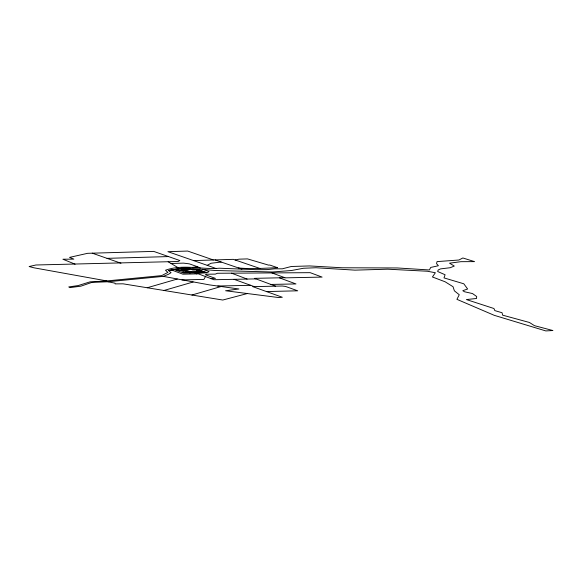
<?xml version="1.0" encoding="UTF-8"?>
<svg xmlns="http://www.w3.org/2000/svg" width="582" height="582" viewBox="0 0 582 582"><rect width="100%" height="100%" fill="white"/><g stroke="black" fill="none" stroke-linecap="round" stroke-linejoin="round"><path stroke-width="0.87" d="M205.475 276.552L203.896 279.418L181.948 279.913M213.398 259.972L187.717 251.06L167.936 251.679L207.199 265.319L211.091 263.246L221.189 262.031M163.28 276.377L168.547 274.268L171.035 272.674L168.474 270.514L184.196 267.742L214.976 270.492L272.602 271.998L291.538 270.499L303.484 268.258L315.975 267.749L354.947 270.143L387.692 269.19L427.406 271.234L435.365 272.747L432.426 276.981L445.114 281.783L453.043 286.722L454.389 290.84L459.256 294.747L456.921 299.337L494.278 315.335L545.829 330.925L552.9 330.532L534.451 325.665L529.431 322.472L502.593 315.153L502.091 312.76L494.824 310.599L493.943 308.511L466.378 299.563L476.527 298.486L476.68 296.522L472.519 293.561L464.472 291.757L462.806 290.687L467.622 288.992L463.803 283.79L444.001 277.898L445.084 274.755L437.649 271.496L438.202 269.99L440.516 268.891L450.242 267.713L454.273 266.054L449.544 263.18L460.9 261.682L474.541 261.624L462.872 257.972L458.907 260.008L437.031 261.609L436.558 263.682L438.392 265.741L430.716 267.444L429.407 269.968L397.28 267.96L342.274 267.778L309.573 265.93L291.313 266.491L282.306 268.826L274.719 268.804L267.08 269.619L255.825 269.677L219.385 268.207C201.452 269.786 183.01 263.842 165.477 270.237L167.892 272.405L161.731 275.599L105.597 281.048L90.123 281.834L78.126 285.58L68.749 286.926L69.855 287.632L80.891 286.162L91.891 282.408L107.896 281.761L163.28 276.377L209.316 284.867L238.933 288.978L225.583 290.753L279.04 297.598L282.335 297.264L252.741 286.642L282.263 286.017L285.558 286.439L297.7 290.804L266.469 291.575M191.922 295.016L221.153 286.504M147.224 287.755L177.299 279.033M163.957 290.476L193.129 282.001M247.452 293.51L222.775 300.036L123.042 283.82L115.134 283.892L115.105 283.187L107.896 281.761M235.179 259.987L239.057 259.165L247.488 258.895L268.549 265.123L269.779 265.043L277.57 267.705C264.548 268.12 251.533 269.24 238.482 267.946M168.474 270.514L184.196 267.742M192.657 267.349L197.647 266.774L200.252 268.047M193.61 260.598L233.295 259.346L260.161 268.528M106.804 280.931L34.04 267.822L29.1 266.534L35.931 264.992L178.252 261.485L179.823 260.532L153.692 251.395L87.613 253.316L69.556 257.389L73.827 259.121L62.914 259.23L75.1 264.177M171.05 263.5L183.534 263.122L189.31 263.857L197.647 266.774M107.037 258.35L168.504 256.575M210.669 278.509L215.435 278.385L205.366 274.755L206.465 274.246L215.362 274.107L217.406 273.264L310.199 272.674L322.086 277.09L285.282 277.847L271.91 272.914M284.845 277.687L254.516 278.349L275.57 286.155M217.733 286.031L250.667 285.311M176.411 270.39L182.886 270.252L181.613 269.779M199.299 269.917L192.817 270.048L191.543 269.575M189.943 271.568L199.255 271.379M190.947 271.947L184.741 272.07L181.024 270.688L187.229 270.557L192.176 272.398L205.25 272.129M200.259 271.75L203.365 271.692L199.641 270.303L196.541 270.368L201.481 272.209M182.362 272.602L188.837 272.471L190.11 272.943M255.978 278.887L213.907 279.731L198.324 273.846L182.923 274.202L171.363 269.903M270.921 284.431L295.962 283.936L279.324 277.803M215.013 259.921L241.901 269.117M92.247 253.177L120.961 263.224M234.059 279.331L254.261 286.606M207.199 265.319L216.22 268.586M202.74 269.27L209.062 271.561L207.119 272.762L195.13 273.256L196.781 273.882M198.768 272.267L200.041 272.74M184.13 270.623L187.848 272.005M231.549 273.176L247.124 279.069M168.176 261.791L178.041 267.662M188.728 268.193L181.278 268.346L182.77 268.899L190.212 268.746L188.728 268.193M198.025 269.444L175.131 269.917L183.636 273.074L206.523 272.602L198.025 269.444"/></g></svg>
